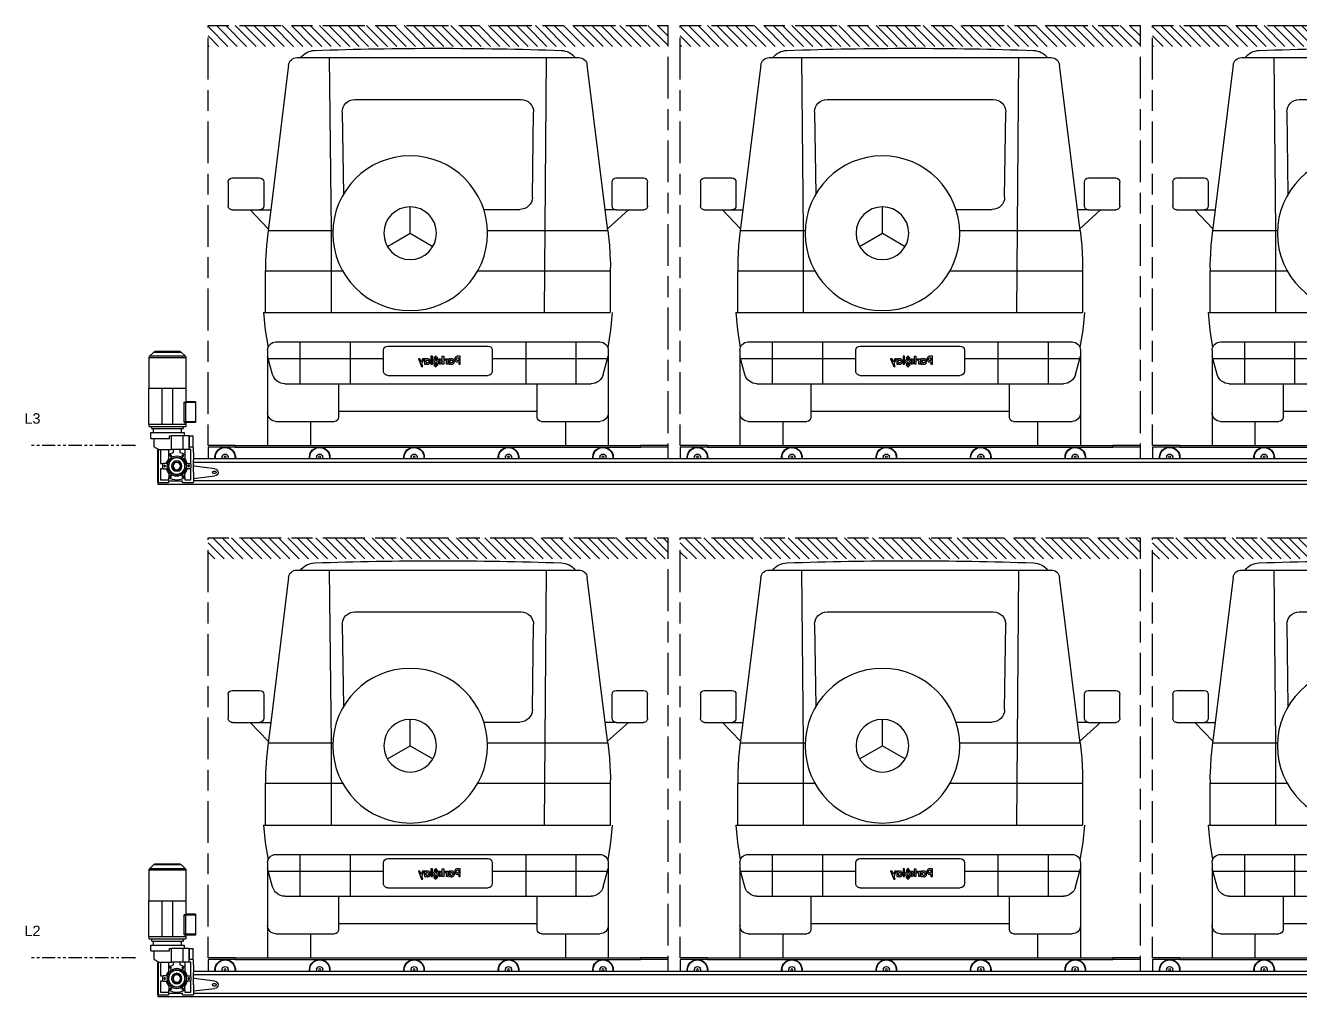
# Model space of a CAD drawing. Header units: millimetres. Extents: x 786 to 13144, y 2321 to 16212.
# Drawn here: x 10394 to 11005, y 15179 to 15643 of the extents above; entities that cross this region are included whole.
import ezdxf
from ezdxf.enums import TextEntityAlignment as Align

# ---------------------------------------------------------------- set-up
doc = ezdxf.new("R2010")
doc.units = ezdxf.units.MM
doc.linetypes.add('Center', pattern=[40, 10, -5, 20, -5])
doc.linetypes.add('PHANTOM', pattern=[12.7, 6.35, -1.27, 1.27, -1.27, 1.27, -1.27])
for name, color, linetype in [('PK24-LABEL', 7, 'Continuous'), ('PK24-LOGO', 7, 'Continuous'), ('PK24E', 7, 'Continuous'), ('PK24E-COMP-CAR', 7, 'Continuous'), ('PK24E-DATA', 7, 'Continuous')]:
    doc.layers.add(name, color=color, linetype=linetype)
for name, color, linetype, true_color in [('PK24E-COMP-CAR_ZONE', 250, 'Center', 0x383e42), ('PK24E-COMP-PALLET', 132, 'Continuous', 0x00b7c8), ('PK24E-HELPER', 253, 'PHANTOM', 0xa1a1a1), ('PK24E-SYS-SHELF', 31, 'Continuous', 0xffcc5a)]:
    doc.layers.add(name, color=color, linetype=linetype, true_color=true_color)
doc.styles.get("Standard").update_dxf_attribs({"font": 'arial.ttf'})

# ---------------------------------------------------------------- blocks, each defined once
blk = doc.blocks.new('LOGO----DECOR-PK24')
at = {"layer": 'PK24-LOGO'}
for p, q in [((-10, 2.13), (-8.71, 2.13)), ((-10, -1.62), (-10, 2.13)), ((-9.29, 1.47), (-9.29, 0.11)), ((-8.76, 1.47), (-9.29, 1.47)), ((-9.29, 0.11), (-8.76, 0.11)), ((-8.61, 1.46), (-8.76, 1.47)), ((-8.76, 0.11), (-8.61, 0.13)), ((-8.71, 2.13), (-8.43, 2.11)), ((-8.48, 1.42), (-8.61, 1.46)), ((-8.61, 0.13), (-8.48, 0.17)), ((-8.36, 1.35), (-8.48, 1.42)), ((-8.48, 0.17), (-8.36, 0.23)), ((-8.43, 2.11), (-8.3, 2.07)), ((-8.26, 1.27), (-8.36, 1.35)), ((-8.36, 0.23), (-8.26, 0.31)), ((-8.3, 2.07), (-8.17, 2.03)), ((-8.19, 1.17), (-8.26, 1.27)), ((-8.26, 0.31), (-8.19, 0.41)), ((-8.13, 1.05), (-8.19, 1.17)), ((-8.19, 0.41), (-8.13, 0.53)), ((-8.17, 2.03), (-7.94, 1.9)), ((-8.09, 0.93), (-8.13, 1.05)), ((-8.13, 0.53), (-8.09, 0.66)), ((-8.08, 0.79), (-8.09, 0.93)), ((-8.09, 0.66), (-8.08, 0.79)), ((-7.94, 1.9), (-7.74, 1.74)), ((-7.74, 1.74), (-7.58, 1.55)), ((-7.58, 0.04), (-7.74, -0.16)), ((-7.58, 1.55), (-7.46, 1.32)), ((-7.46, 0.27), (-7.58, 0.04)), ((-7.46, 1.32), (-7.38, 1.06)), ((-7.38, 0.52), (-7.46, 0.27)), ((-7.38, 1.06), (-7.36, 0.79)), ((-7.36, 0.79), (-7.38, 0.52)), ((-7.19, -0.02), (-7.16, 0.13)), ((-7.16, 0.13), (-7.11, 0.26)), ((-7.11, 0.26), (-6.98, 0.49)), ((-6.98, 0.49), (-6.82, 0.68)), ((-6.82, 0.68), (-6.62, 0.82)), ((-6.62, 0.82), (-6.41, 0.92)), ((-6.42, 0.06), (-6.48, -0.05)), ((-6.33, 0.17), (-6.42, 0.06)), ((-6.41, 0.92), (-6.19, 0.98)), ((-6.23, 0.25), (-6.33, 0.17)), ((-6.11, 0.31), (-6.23, 0.25)), ((-6.19, 0.98), (-5.97, 1)), ((-5.98, 0.35), (-6.11, 0.31)), ((-5.84, 0.36), (-5.98, 0.35)), ((-5.97, 1), (-5.74, 0.98)), ((-5.71, 0.35), (-5.84, 0.36)), ((-5.74, 0.98), (-5.53, 0.92)), ((-5.58, 0.31), (-5.71, 0.35)), ((-5.47, 0.24), (-5.58, 0.31)), ((-5.53, 0.92), (-5.35, 0.82)), ((-5.37, 0.16), (-5.47, 0.24)), ((-5.29, 0.06), (-5.37, 0.16)), ((-5.35, 0.82), (-5.21, 0.7)), ((-5.23, -0.06), (-5.29, 0.06)), ((-5.21, 0.7), (-5.21, 0.95)), ((-5.21, 0.95), (-4.5, 0.95)), ((-4.5, 0.95), (-4.5, -1.62)), ((-3.41, 0.95), (-4.11, 0.95)), ((-4.11, 0.95), (-4.11, -1.62)), ((-3.41, 0.53), (-3.41, 0.95)), ((-3.36, 0.62), (-3.41, 0.53)), ((-3.37, -0.03), (-3.32, 0.06)), ((-3.29, 0.71), (-3.36, 0.62)), ((-3.32, 0.06), (-3.26, 0.13)), ((-3.22, 0.78), (-3.29, 0.71)), ((-3.26, 0.13), (-3.19, 0.19)), ((-3.14, 0.84), (-3.22, 0.78)), ((-3.19, 0.19), (-3.11, 0.23)), ((-3.05, 0.89), (-3.14, 0.84)), ((-3.11, 0.23), (-3.02, 0.26)), ((-2.94, 0.92), (-3.05, 0.89)), ((-3.02, 0.26), (-2.92, 0.27)), ((-2.83, 0.94), (-2.94, 0.92)), ((-2.92, 0.27), (-2.42, 0.27)), ((-2.7, 0.95), (-2.83, 0.94)), ((-2.42, 0.95), (-2.7, 0.95)), ((-2.42, 0.27), (-2.42, 0.95)), ((-1.42, 2.13), (-2.13, 2.13)), ((-2.13, 2.13), (-2.13, -1.62)), ((-1.42, -1.62), (-1.42, 2.13)), ((-0.37, 0.95), (-1.42, -0.33)), ((-0.61, -0.33), (0.44, 0.95)), ((0.44, 0.95), (-0.37, 0.95)), ((0.44, 0.19), (0.36, -0.06)), ((0.56, 0.41), (0.44, 0.19)), ((0.72, 0.61), (0.56, 0.41)), ((0.92, 0.77), (0.72, 0.61)), ((0.77, 1.32), (0.79, 1.37)), ((0.78, 1.26), (0.77, 1.32)), ((0.81, 1.24), (0.78, 1.26)), ((0.79, 1.37), (1.61, 2.19)), ((0.85, 1.23), (0.81, 1.24)), ((0.89, 1.24), (0.85, 1.23)), ((1.07, 1.32), (0.89, 1.24)), ((1.15, 0.9), (0.92, 0.77)), ((1.27, 1.37), (1.07, 1.32)), ((1.07, -0.08), (1.13, 0.03)), ((1.13, 0.03), (1.21, 0.12)), ((1.4, 0.98), (1.15, 0.9)), ((1.21, 0.12), (1.3, 0.2)), ((1.46, 1.41), (1.27, 1.37)), ((1.3, 0.2), (1.41, 0.26)), ((1.67, 1), (1.4, 0.98)), ((1.41, 0.26), (1.54, 0.3)), ((1.67, 1.42), (1.46, 1.41)), ((1.54, 0.3), (1.67, 0.31)), ((1.61, 2.19), (1.67, 2.21)), ((1.67, 2.21), (1.73, 2.19)), ((1.87, 1.41), (1.67, 1.42)), ((1.94, 0.98), (1.67, 1)), ((1.67, 0.31), (1.8, 0.3)), ((1.73, 2.19), (2.54, 1.37)), ((1.8, 0.3), (1.92, 0.26)), ((2.07, 1.37), (1.87, 1.41)), ((1.92, 0.26), (2.03, 0.2)), ((2.19, 0.9), (1.94, 0.98)), ((2.03, 0.2), (2.13, 0.12)), ((2.26, 1.32), (2.07, 1.37)), ((2.13, 0.12), (2.2, 0.03)), ((2.41, 0.77), (2.19, 0.9)), ((2.2, 0.03), (2.26, -0.08)), ((2.45, 1.24), (2.26, 1.32)), ((2.61, 0.61), (2.41, 0.77)), ((2.48, 1.23), (2.45, 1.24)), ((2.52, 1.24), (2.48, 1.23)), ((2.55, 1.26), (2.52, 1.24)), ((2.54, 1.37), (2.57, 1.32)), ((2.57, 1.32), (2.55, 1.26)), ((2.78, 0.41), (2.61, 0.61)), ((2.9, 0.19), (2.78, 0.41)), ((2.98, -0.06), (2.9, 0.19)), ((3.31, 2.13), (4.01, 2.13)), ((3.31, -1.62), (3.31, 2.13)), ((4.01, 2.13), (4.01, -1.62)), ((4.37, -0.02), (4.4, 0.13)), ((4.4, 0.13), (4.45, 0.26)), ((4.45, 0.26), (4.58, 0.49)), ((4.58, 0.49), (4.74, 0.68)), ((4.74, 0.68), (4.93, 0.82)), ((4.93, 0.82), (5.15, 0.92)), ((5.14, 0.06), (5.08, -0.05)), ((5.23, 0.17), (5.14, 0.06)), ((5.15, 0.92), (5.37, 0.98)), ((5.33, 0.25), (5.23, 0.17)), ((5.45, 0.31), (5.33, 0.25)), ((5.37, 0.98), (5.59, 1)), ((5.58, 0.35), (5.45, 0.31)), ((5.72, 0.36), (5.58, 0.35)), ((5.59, 1), (5.82, 0.98)), ((5.85, 0.35), (5.72, 0.36)), ((5.82, 0.98), (6.03, 0.92)), ((5.98, 0.31), (5.85, 0.35)), ((6.09, 0.24), (5.98, 0.31)), ((6.03, 0.92), (6.21, 0.82)), ((6.19, 0.16), (6.09, 0.24)), ((6.27, 0.06), (6.19, 0.16)), ((6.21, 0.82), (6.35, 0.7)), ((6.32, -0.06), (6.27, 0.06)), ((6.35, 0.7), (6.35, 0.95)), ((6.35, 0.95), (7.06, 0.95)), ((7.06, 0.95), (7.06, -1.62)), ((8.33, -1.51), (7.31, 0.95)), ((7.31, 0.95), (8.05, 0.95)), ((8.05, 0.95), (8.68, -0.63)), ((10, 0.95), (8.51, -2.81)), ((8.68, -0.63), (9.27, 0.95)), ((9.27, 0.95), (10, 0.95)), ((-9.29, -1.62), (-10, -1.62)), ((-8.71, -0.55), (-9.29, -0.55)), ((-9.29, -0.55), (-9.29, -1.62)), ((-8.43, -0.52), (-8.71, -0.55)), ((-8.3, -0.49), (-8.43, -0.52)), ((-8.17, -0.44), (-8.3, -0.49)), ((-7.94, -0.32), (-8.17, -0.44)), ((-7.74, -0.16), (-7.94, -0.32)), ((-7.22, -0.33), (-7.21, -0.17)), ((-7.21, -0.5), (-7.22, -0.33)), ((-7.21, -0.17), (-7.19, -0.02)), ((-7.19, -0.65), (-7.21, -0.5)), ((-7.16, -0.79), (-7.19, -0.65)), ((-7.1, -0.92), (-7.16, -0.79)), ((-6.97, -1.15), (-7.1, -0.92)), ((-6.81, -1.34), (-6.97, -1.15)), ((-6.62, -1.48), (-6.81, -1.34)), ((-6.41, -1.59), (-6.62, -1.48)), ((-6.52, -0.18), (-6.53, -0.33)), ((-6.53, -0.33), (-6.52, -0.47)), ((-6.48, -0.05), (-6.52, -0.18)), ((-6.52, -0.47), (-6.48, -0.6)), ((-6.48, -0.6), (-6.42, -0.72)), ((-6.42, -0.72), (-6.33, -0.82)), ((-6.19, -1.65), (-6.41, -1.59)), ((-6.33, -0.82), (-6.23, -0.9)), ((-6.23, -0.9), (-6.11, -0.97)), ((-5.98, -1.67), (-6.19, -1.65)), ((-6.11, -0.97), (-5.98, -1.01)), ((-5.98, -1.01), (-5.84, -1.02)), ((-5.74, -1.65), (-5.98, -1.67)), ((-5.84, -1.02), (-5.71, -1.01)), ((-5.53, -1.57), (-5.74, -1.65)), ((-5.71, -1.01), (-5.58, -0.97)), ((-5.58, -0.97), (-5.47, -0.9)), ((-5.35, -1.47), (-5.53, -1.57)), ((-5.47, -0.9), (-5.37, -0.82)), ((-5.37, -0.82), (-5.29, -0.72)), ((-5.21, -1.33), (-5.35, -1.47)), ((-5.29, -0.72), (-5.23, -0.6)), ((-5.2, -0.19), (-5.23, -0.06)), ((-5.23, -0.6), (-5.2, -0.47)), ((-5.21, -1.62), (-5.21, -1.33)), ((-5.21, -1.33), (-5.21, -1.33)), ((-4.5, -1.62), (-5.21, -1.62)), ((-5.19, -0.33), (-5.2, -0.19)), ((-5.2, -0.47), (-5.19, -0.33)), ((-4.11, -1.62), (-3.41, -1.62)), ((-3.41, -0.21), (-3.4, -0.12)), ((-3.41, -1.62), (-3.41, -0.21)), ((-3.4, -0.12), (-3.37, -0.03)), ((-2.13, -1.62), (-1.42, -1.62)), ((-1.42, -0.33), (-0.37, -1.62)), ((0.44, -1.62), (-0.61, -0.33)), ((-0.37, -1.62), (0.44, -1.62)), ((0.36, -0.06), (0.33, -0.33)), ((0.33, -0.33), (0.36, -0.6)), ((0.36, -0.6), (0.44, -0.85)), ((0.44, -0.85), (0.56, -1.08)), ((0.56, -1.08), (0.72, -1.28)), ((0.72, -1.28), (0.92, -1.44)), ((0.77, -1.98), (0.78, -1.93)), ((0.79, -2.04), (0.77, -1.98)), ((0.78, -1.93), (0.81, -1.9)), ((1.61, -2.85), (0.79, -2.04)), ((0.81, -1.9), (0.85, -1.89)), ((0.85, -1.89), (0.89, -1.9)), ((0.89, -1.9), (1.07, -1.98)), ((0.92, -1.44), (1.15, -1.56)), ((1.02, -0.33), (1.03, -0.2)), ((1.03, -0.46), (1.02, -0.33)), ((1.03, -0.2), (1.07, -0.08)), ((1.07, -0.59), (1.03, -0.46)), ((1.13, -0.7), (1.07, -0.59)), ((1.07, -1.98), (1.27, -2.04)), ((1.21, -0.79), (1.13, -0.7)), ((1.15, -1.56), (1.4, -1.64)), ((1.3, -0.87), (1.21, -0.79)), ((1.27, -2.04), (1.46, -2.07)), ((1.41, -0.93), (1.3, -0.87)), ((1.4, -1.64), (1.67, -1.67)), ((1.54, -0.97), (1.41, -0.93)), ((1.46, -2.07), (1.67, -2.09)), ((1.67, -0.98), (1.54, -0.97)), ((1.67, -2.88), (1.61, -2.85)), ((1.8, -0.97), (1.67, -0.98)), ((1.67, -1.67), (1.94, -1.64)), ((1.67, -2.09), (1.87, -2.07)), ((1.73, -2.85), (1.67, -2.88)), ((2.54, -2.04), (1.73, -2.85)), ((1.92, -0.93), (1.8, -0.97)), ((1.87, -2.07), (2.07, -2.04)), ((2.03, -0.87), (1.92, -0.93)), ((1.94, -1.64), (2.19, -1.56)), ((2.13, -0.79), (2.03, -0.87)), ((2.07, -2.04), (2.26, -1.98)), ((2.2, -0.7), (2.13, -0.79)), ((2.19, -1.56), (2.41, -1.44)), ((2.26, -0.59), (2.2, -0.7)), ((2.26, -0.08), (2.3, -0.2)), ((2.3, -0.46), (2.26, -0.59)), ((2.26, -1.98), (2.45, -1.9)), ((2.3, -0.2), (2.31, -0.33)), ((2.31, -0.33), (2.3, -0.46)), ((2.41, -1.44), (2.61, -1.28)), ((2.45, -1.9), (2.48, -1.89)), ((2.48, -1.89), (2.52, -1.9)), ((2.52, -1.9), (2.55, -1.93)), ((2.57, -1.98), (2.54, -2.04)), ((2.55, -1.93), (2.57, -1.98)), ((2.61, -1.28), (2.78, -1.08)), ((2.78, -1.08), (2.9, -0.85)), ((2.9, -0.85), (2.98, -0.6)), ((3, -0.33), (2.98, -0.06)), ((2.98, -0.6), (3, -0.33)), ((4.01, -1.62), (3.31, -1.62)), ((4.34, -0.17), (4.37, -0.02)), ((4.34, -0.33), (4.34, -0.17)), ((4.34, -0.5), (4.34, -0.33)), ((4.37, -0.65), (4.34, -0.5)), ((4.4, -0.79), (4.37, -0.65)), ((4.46, -0.92), (4.4, -0.79)), ((4.59, -1.15), (4.46, -0.92)), ((4.75, -1.34), (4.59, -1.15)), ((4.94, -1.48), (4.75, -1.34)), ((5.15, -1.59), (4.94, -1.48)), ((5.04, -0.18), (5.03, -0.33)), ((5.03, -0.33), (5.04, -0.47)), ((5.08, -0.05), (5.04, -0.18)), ((5.04, -0.47), (5.08, -0.6)), ((5.08, -0.6), (5.14, -0.72)), ((5.14, -0.72), (5.23, -0.82)), ((5.37, -1.65), (5.15, -1.59)), ((5.23, -0.82), (5.33, -0.9)), ((5.33, -0.9), (5.45, -0.97)), ((5.58, -1.67), (5.37, -1.65)), ((5.45, -0.97), (5.58, -1.01)), ((5.58, -1.01), (5.72, -1.02)), ((5.81, -1.65), (5.58, -1.67)), ((5.72, -1.02), (5.85, -1.01)), ((6.03, -1.57), (5.81, -1.65)), ((5.85, -1.01), (5.98, -0.97)), ((5.98, -0.97), (6.09, -0.9)), ((6.21, -1.47), (6.03, -1.57)), ((6.09, -0.9), (6.19, -0.82)), ((6.19, -0.82), (6.27, -0.72)), ((6.35, -1.33), (6.21, -1.47)), ((6.27, -0.72), (6.32, -0.6)), ((6.36, -0.19), (6.32, -0.06)), ((6.32, -0.6), (6.36, -0.47)), ((6.35, -1.62), (6.35, -1.33)), ((6.35, -1.33), (6.35, -1.33)), ((7.06, -1.62), (6.35, -1.62)), ((6.37, -0.33), (6.36, -0.19)), ((6.36, -0.47), (6.37, -0.33)), ((7.8, -2.81), (8.33, -1.51)), ((8.51, -2.81), (7.8, -2.81))]:
    blk.add_line(p, q, dxfattribs=at)
blk = doc.blocks.new('SUV--ONPALLET-BACK-COMP-PKE24')
at = {"layer": 'PK24E-COMP-CAR'}
for p, q in [((67.5, 185.52), (-67.51, 185.52)), ((-51, 63.5), (-52, 185.52)), ((52, 185.52), (51.14, 102.83)), ((-80.03, 112.64), (-71.48, 182.03)), ((71.47, 182.03), (80.02, 112.64)), ((39.77, 165.52), (-39.77, 165.52)), ((-45.2, 118.75), (-45.77, 159.45)), ((45.77, 159.45), (45.22, 120.18)), ((-100.35, 114.64), (-100.35, 125.98)), ((-85.35, 127.98), (-98.35, 127.98)), ((-83.35, 114.64), (-83.35, 125.98)), ((83.35, 125.98), (83.35, 114.64)), ((98.35, 127.98), (85.35, 127.98)), ((100.35, 125.98), (100.35, 114.64)), ((-85.35, 112.64), (-98.35, 112.64)), ((-81.19, 103.64), (-91.13, 112.64)), ((-85.35, 112.64), (-80.03, 112.64)), ((-81.29, 102.83), (-80.03, 112.64)), ((-21.94, 112.83), (-39.2, 112.83)), ((13.28, 101.5), (13.28, 114.1)), ((80.02, 112.64), (81.28, 102.82)), ((85.35, 112.64), (80.02, 112.64)), ((89.84, 112.64), (81.18, 103.63)), ((98.35, 112.64), (85.35, 112.64)), ((-81.28, 102.83), (-82.09, 95.66)), ((-23.7, 102.83), (-81.29, 102.83)), ((13.28, 101.5), (2.37, 95.2)), ((24.19, 95.2), (13.28, 101.5)), ((81.28, 102.83), (50.26, 102.83)), ((51, 63.5), (51, 102.83)), ((81.28, 102.83), (82.09, 95.66)), ((-82.09, 95.66), (-82.5, 88.46)), ((82.09, 95.66), (82.5, 88.46)), ((-82.52, 87.48), (-82.53, 86.5)), ((-82.53, 86.5), (-82.52, 85.52)), ((-82.5, 88.46), (-82.52, 87.48)), ((-82.52, 85.52), (-82.5, 84.53)), ((82.5, 88.46), (82.53, 87.48)), ((82.52, 85.52), (82.5, 84.53)), ((82.54, 86.5), (82.52, 85.52)), ((82.53, 87.48), (82.54, 86.5)), ((-82.5, 84.53), (-82.49, 84.03)), ((-82.49, 84.03), (-82.5, 83.53)), ((-82.5, 83.53), (-82.5, 63.5)), ((-19.07, 83.53), (-82.5, 83.53)), ((82.24, 83.53), (45.63, 83.53)), ((82.5, 84.53), (82.5, 84.03)), ((82.5, 84.03), (82.5, 83.53)), ((82.5, 63.5), (82.5, 83.53)), ((-83.46, 63.5), (-82.66, 55.12)), ((83.46, 63.5), (-82.5, 63.5)), ((83.46, 63.5), (82.67, 55.12)), ((-82.66, 55.12), (-81.27, 46.82)), ((82.67, 55.12), (81.28, 46.82)), ((77.5, 49.5), (-77.5, 49.5)), ((-66, 49.5), (-66, 29.5)), ((-42, 49.5), (-42, 29.5)), ((42, 49.5), (42, 29.5)), ((66, 49.5), (66, 29.5)), ((-81.5, 45.5), (-81.5, 0)), ((-26, 45.5), (-26, 35.5)), ((24, 47.5), (-24, 47.5)), ((26, 35.5), (26, 45.5)), ((81.5, 45.5), (81.5, 0)), ((-79.08, 33.91), (-81.5, 42.69)), ((-47.4, 41.5), (-81.5, 41.5)), ((-26, 41.5), (-73.62, 41.5)), ((81.5, 41.5), (26, 41.5)), ((79.09, 33.91), (81.5, 42.69)), ((24, 33.5), (-24, 33.5)), ((73.3, 29.5), (-73.3, 29.5)), ((-47.5, 13.5), (-47.5, 29.5)), ((47.5, 29.5), (47.5, 13.5)), ((47.5, 16.4), (-47.5, 16.4)), ((-49.5, 11.5), (-77.5, 11.5)), ((-61, 11.5), (-61, 0)), ((77.5, 11.5), (49.5, 11.5)), ((61, 11.5), (61, 0))]:
    blk.add_line(p, q, dxfattribs=at)
for radius in [37, 12.6]:
    blk.add_circle((13.28, 101.5), radius, dxfattribs=at)
for centre, radius, start, end in [((0, -1503.5), 1693.5, 88.00462, 91.99542), ((-67.51, 181.52), 4, 90.0004, 172.66087), ((-58.65, 179.94), 9.04, 91.99542, 141.82959), ((58.65, 179.94), 9.04, 38.17041, 88.00462), ((67.5, 181.52), 4, 7.33921, 90.00024), ((-39.77, 159.52), 6, 90.00013, 180.71888), ((39.77, 159.52), 6, 359.28112, 90.00024), ((-98.35, 125.98), 2, 90.00002, 179.99996), ((-85.35, 125.98), 2, 0.00004, 90.00002), ((85.35, 125.98), 2, 90.00002, 180), ((98.35, 125.98), 2, 0.00004, 90.00002), ((-39.2, 118.83), 6, 180.71888, 269.99998), ((-98.35, 114.64), 2, 179.99996, 269.99998), ((-85.35, 114.64), 2, 269.99998, 359.99996), ((85.35, 114.64), 2, 180, 269.99998), ((98.35, 114.64), 2, 270, 0.00004), ((-77.5, 45.5), 4, 90.00002, 180), ((77.5, 45.5), 4, 0.00004, 90.00002), ((-24, 45.5), 2, 90.00002, 180), ((24, 45.5), 2, 0.00004, 90.00002), ((-73.3, 35.5), 6, 195.37622, 269.99987), ((-24, 35.5), 2, 180, 269.99998), ((24, 35.5), 2, 270, 0.00004), ((73.3, 35.5), 6, 269.99971, 344.62368), ((-77.5, 15.5), 4, 180, 269.99998), ((-49.5, 13.5), 2, 269.99998, 359.99996), ((49.5, 13.5), 2, 180, 269.99998), ((77.5, 15.5), 4, 270, 0.00004)]:
    blk.add_arc(centre, radius, start, end, dxfattribs=at)
at = {"linetype": 'Continuous'}
blk.add_blockref('LOGO----DECOR-PK24', (-0.66, 40.48), dxfattribs=at)
blk = doc.blocks.new('*U53')
at = {"layer": 'PK24E-COMP-CAR_ZONE'}
h = blk.add_hatch(dxfattribs=at)
h.set_pattern_fill('ANSI31', color=256)
h.set_pattern_definition([(45, (-13818.072, -11083.8307), (-2.24506403, 2.24506403), [])])
h.paths.add_polyline_path([(566, 200.9), (346, 200.9), (346, 190.9), (566, 190.9)])
h = blk.add_hatch(dxfattribs=at)
h.set_pattern_fill('ANSI31', color=256)
h.set_pattern_definition([(45, (-13592.072, -11083.8307), (-2.24506403, 2.24506403), [])])
h.paths.add_polyline_path([(792, 200.9), (572, 200.9), (572, 190.9), (792, 190.9)])
h = blk.add_hatch(dxfattribs=at)
h.set_pattern_fill('ANSI31', color=256)
h.set_pattern_definition([(45, (-13366.072, -11083.8307), (-2.24506403, 2.24506403), [])])
h.paths.add_polyline_path([(1018, 200.9), (798, 200.9), (798, 190.9), (1018, 190.9)])
for points in [[(566, 0), (566, 200.9), (346, 200.9), (346, 0)], [(792, 0), (792, 200.9), (572, 200.9), (572, 0)], [(1018, 0), (1018, 200.9), (798, 200.9), (798, 0)]]:
    blk.add_lwpolyline(points, dxfattribs=at)
at = {"layer": 'PK24E-COMP-PALLET'}
for p, q in [((552.99, 0), (359.01, 0)), ((552.99, 0), (552.99, -0.8)), ((552.99, 0), (566, 0)), ((572, 0), (585.01, 0)), ((572, 0), (572, -0.8)), ((585.01, -0.8), (585.01, 0)), ((778.99, 0), (585.01, 0)), ((778.99, 0), (778.99, -0.8)), ((778.99, 0), (792, 0)), ((798, 0), (811.01, 0)), ((798, 0), (798, -0.8)), ((811.01, -0.8), (811.01, 0)), ((1004.99, 0), (811.01, 0)), ((1004.99, 0), (1004.99, -0.8)), ((1004.99, 0), (1018, 0)), ((552.99, -0.8), (359.01, -0.8)), ((552.99, -0.8), (566, -0.8)), ((566, -0.8), (566, -6.5)), ((572, -0.8), (585.01, -0.8)), ((572, -0.8), (572, -6.5)), ((778.99, -0.8), (585.01, -0.8)), ((778.99, -0.8), (792, -0.8)), ((792, -0.8), (792, -6.5)), ((798, -0.8), (811.01, -0.8)), ((798, -0.8), (798, -6.5)), ((1004.99, -0.8), (811.01, -0.8)), ((1004.99, -0.8), (1018, -0.8)), ((1018, -0.8), (1018, -6.5))]:
    blk.add_line(p, q, dxfattribs=at)
at = {"layer": 'PK24E-HELPER'}
blk.add_line((1053, 0), (1103, 0), dxfattribs=at)
blk.add_point((1053, 0), dxfattribs=at)
at = {"layer": 'PK24E-SYS-SHELF'}
for p, q in [((1030.86, 44.62), (1028.86, 42.62)), ((1037.43, 44.62), (1030.86, 44.62)), ((1031.42, 44.85), (1043.44, 44.85)), ((1044, 44.62), (1037.43, 44.62)), ((1046, 42.62), (1044, 44.62)), ((1028.63, 42.06), (1028.63, 38.16)), ((1037.43, 42.06), (1028.63, 42.06)), ((1028.63, 37.68), (1028.63, 27.35)), ((1028.86, 42.62), (1037.43, 42.62)), ((1037.43, 42.62), (1046, 42.62)), ((1046.23, 42.06), (1037.43, 42.06)), ((1046.23, 27.35), (1046.23, 42.06)), ((1034.9, 27.35), (1028.46, 27.35)), ((1028.46, 20.83), (1028.46, 27.35)), ((1039.96, 27.35), (1034.9, 27.35)), ((1034.9, 10.2), (1034.9, 27.35)), ((1046.28, 27.35), (1039.96, 27.35)), ((1039.96, 10.2), (1039.96, 27.35)), ((1046.28, 10.2), (1046.28, 27.35)), ((1024.08, 20.83), (1024.08, 20.47)), ((1024.08, 20.83), (1028.73, 20.83)), ((1024.08, 20.47), (1024.08, 11.28)), ((1024.08, 20.47), (1028.73, 20.47)), ((1028.73, 20.83), (1028.73, 20.47)), ((1029.37, 20.77), (1028.73, 20.75)), ((1028.73, 20.47), (1028.73, 11.28)), ((1029.55, 20.46), (1028.73, 20.45)), ((1029.55, 20.46), (1029.55, 11.29)), ((1024.08, 11.28), (1024.08, 10.92)), ((1024.08, 11.28), (1028.73, 11.28)), ((1024.08, 10.92), (1028.73, 10.92)), ((1028.46, 10.2), (1028.46, 10.92)), ((1034.9, 10.2), (1028.46, 10.2)), ((1028.63, 10.2), (1028.63, 9.1)), ((1046.23, 9.1), (1028.63, 9.1)), ((1029.55, 11.29), (1028.73, 11.3)), ((1028.73, 11.28), (1028.73, 10.92)), ((1029.37, 10.98), (1028.73, 11)), ((1029.96, 9.1), (1029.96, 8)), ((1044.9, 8), (1029.96, 8)), ((1030.81, 8), (1030.81, 6.1)), ((1039.96, 10.2), (1034.9, 10.2)), ((1046.28, 10.2), (1039.96, 10.2)), ((1044.05, 6.1), (1044.05, 8)), ((1044.9, 8), (1044.9, 9.1)), ((1046.23, 9.1), (1046.23, 10.2)), ((1026.98, 4.5), (1025.18, 4.5)), ((1025.18, -0.7), (1025.18, 4.5)), ((1026.98, -2), (1026.98, 4.5)), ((1026.98, 4.5), (1030.11, 4.5)), ((1026.98, 4.5), (1026.98, -0.7)), ((1029.43, 6.1), (1029.43, 4.5)), ((1045.43, 6.1), (1029.43, 6.1)), ((1030.11, 4.5), (1035.48, 4.5)), ((1030.11, 4.5), (1030.11, -2)), ((1035.48, -2), (1035.48, 4.5)), ((1036.52, 4.5), (1035.48, 4.5)), ((1036.52, 3.3), (1036.52, 4.5)), ((1045.43, 3.3), (1036.52, 3.3)), ((1043.98, 3.3), (1043.98, -0.6)), ((1045.43, 3.3), (1045.43, 6.1)), ((510.87, -6.5), (511.14, -5.35)), ((514.06, -5.35), (514.33, -6.5)), ((556.07, -6.5), (556.34, -5.35)), ((559.26, -5.35), (559.53, -6.5)), ((601.27, -6.5), (601.54, -5.35)), ((604.46, -5.35), (604.73, -6.5)), ((646.47, -6.5), (646.74, -5.35)), ((649.66, -5.35), (649.93, -6.5)), ((691.67, -6.5), (691.94, -5.35)), ((694.86, -5.35), (695.13, -6.5)), ((736.87, -6.5), (737.14, -5.35)), ((740.06, -5.35), (740.33, -6.5)), ((782.07, -6.5), (782.34, -5.35)), ((785.26, -5.35), (785.53, -6.5)), ((827.27, -6.5), (827.54, -5.35)), ((830.46, -5.35), (830.73, -6.5)), ((872.47, -6.5), (872.74, -5.35)), ((875.66, -5.35), (875.93, -6.5)), ((917.67, -6.5), (917.94, -5.35)), ((920.86, -5.35), (921.13, -6.5)), ((962.87, -6.5), (963.14, -5.35)), ((966.06, -5.35), (966.33, -6.5)), ((1008.07, -6.5), (1008.34, -5.35)), ((1011.26, -5.35), (1011.53, -6.5)), ((1024.98, -3.4), (1024.98, -6.9)), ((1025.18, -3.4), (1024.98, -3.4)), ((1025.48, -0.7), (1025.18, -1)), ((1026.98, -0.7), (1025.18, -0.7)), ((1025.18, -1), (1025.18, -0.7)), ((1025.18, -1), (1025.18, -3.4)), ((1026.18, -2), (1026.98, -2)), ((1026.18, -8.6), (1026.18, -2)), ((1026.98, -2), (1030.11, -2)), ((1029.18, -2), (1029.18, -4.38)), ((1029.18, -4.38), (1029.18, -6.5)), ((1030.11, -2), (1035.48, -2)), ((1031.48, -2), (1031.48, -3.37)), ((1034.48, -3.37), (1034.48, -2)), ((1041.57, -2), (1035.48, -2)), ((1036.78, -4.38), (1036.78, -2)), ((1036.78, -6.5), (1036.78, -4.38)), ((1040.78, -2), (1040.78, -8.6)), ((1041.57, -2), (1041.78, -2)), ((1041.78, -17.8), (1041.78, -2)), ((1041.78, -2), (1041.98, -2)), ((1041.98, -17.6), (1041.98, -2)), ((120.5, -6.5), (1024.98, -6.5)), ((1025.18, -8), (120.5, -8)), ((1014.76, -11.16), (1024.72, -9.88)), ((1024.98, -6.9), (1025.18, -7.1)), ((1025.18, -7.1), (1025.18, -12.7)), ((1026.18, -8.6), (1026.41, -8.6)), ((1026.18, -11.2), (1026.41, -11.2)), ((1026.18, -16.5), (1026.18, -11.2)), ((1028.05, -8.6), (1026.41, -8.6)), ((1026.41, -11.2), (1028.05, -11.2)), ((1037.91, -8.6), (1039.55, -8.6)), ((1039.55, -11.2), (1037.91, -11.2)), ((1040.78, -8.6), (1039.55, -8.6)), ((1039.55, -11.2), (1040.78, -11.2)), ((1040.78, -11.2), (1040.78, -16.5)), ((120.5, -17), (1024.98, -17)), ((1015.28, -12.29), (1014.68, -12.29)), ((1014.68, -13.51), (1015.28, -13.51)), ((1024.98, -15.79), (1014.78, -14.64)), ((1025.18, -12.7), (1024.98, -12.9)), ((1024.98, -12.9), (1024.98, -17.6)), ((1024.98, -17.6), (1025.28, -17.9)), ((1025.28, -17.9), (1029.98, -17.9)), ((1029.18, -16.5), (1026.18, -16.5)), ((1029.18, -15.42), (1029.18, -13.3)), ((1029.18, -15.42), (1029.18, -16.5)), ((1029.98, -17.9), (1030.18, -17.7)), ((1030.18, -17.1), (1036.98, -17.1)), ((1030.18, -17.7), (1030.18, -17.1)), ((1036.78, -13.3), (1036.78, -15.42)), ((1036.78, -16.5), (1036.78, -15.42)), ((1040.78, -16.5), (1036.78, -16.5)), ((1036.98, -17.1), (1036.98, -17.7)), ((1036.98, -17.7), (1037.18, -17.9)), ((1037.18, -17.9), (1041.68, -17.9)), ((1041.68, -17.9), (1041.78, -17.8)), ((1041.78, -17.8), (1041.98, -17.6)), ((1041.98, -17.6), (1041.98, -18.5)), ((1041.98, -18.5), (120.5, -18.5))]:
    blk.add_line(p, q, dxfattribs=at)
at = {"layer": 'PK24E-SYS-SHELF', "flags": 128}
for points in [[(1041.98, -2), (1042.43, -1.69), (1042.86, -1.39), (1043.26, -1.11), (1043.63, -0.84), (1043.98, -0.6)], [(1024.72, -9.88), (1024.98, -9.83), (1025.18, -9.77)]]:
    blk.add_lwpolyline(points, dxfattribs=at)
at = {"layer": 'PK24E-SYS-SHELF'}
for centre, radius in [((512.6, -5.7), 0.5), ((557.8, -5.7), 0.5), ((603, -5.7), 0.5), ((648.2, -5.7), 0.5), ((693.4, -5.7), 0.5), ((738.6, -5.7), 0.5), ((783.8, -5.7), 0.5), ((829, -5.7), 0.5), ((874.2, -5.7), 0.5), ((919.4, -5.7), 0.5), ((964.6, -5.7), 0.5), ((1009.8, -5.7), 0.5), ((1032.98, -9.9), 4.75), ((1032.98, -9.9), 4.1), ((1032.98, -9.9), 4), ((1032.98, -9.9), 3.9), ((1030.11, -4.92), 0.4), ((1035.86, -4.92), 0.4), ((1027.23, -9.9), 0.4), ((1032.98, -9.9), 2.5), ((1032.98, -9.9), 2.3), ((1032.98, -9.9), 1.75), ((1038.73, -9.9), 0.4), ((1030.11, -14.88), 0.4), ((1035.86, -14.88), 0.4)]:
    blk.add_circle(centre, radius, dxfattribs=at)
for centre, radius, start, end in [((1031.42, 44.05), 0.8, 90, 135), ((1043.44, 44.05), 0.8, 45, 90), ((1029.43, 42.06), 0.8, 135, 180), ((1045.43, 42.06), 0.8, 0, 45), ((512.6, -5.7), 4.9, 168.36889, 189.39648), ((512.6, -5.7), 4.9, 350.60352, 168.36889), ((512.6, -5.7), 4.7, 168.36889, 189.80019), ((512.6, -5.7), 4.7, 350.19981, 168.36889), ((512.6, -5.7), 1.5, 13.46341, 166.53659), ((557.8, -5.7), 4.9, 168.36889, 189.39648), ((557.8, -5.7), 4.9, 350.60352, 168.36889), ((557.8, -5.7), 4.7, 168.36889, 189.80019), ((557.8, -5.7), 4.7, 350.19981, 168.36889), ((557.8, -5.7), 1.5, 13.46341, 166.53659), ((603, -5.7), 4.9, 168.36889, 189.39648), ((603, -5.7), 4.9, 350.60352, 168.36889), ((603, -5.7), 4.7, 168.36889, 189.80019), ((603, -5.7), 4.7, 350.19981, 168.36889), ((603, -5.7), 1.5, 13.46341, 166.53659), ((648.2, -5.7), 4.9, 168.36889, 189.39648), ((648.2, -5.7), 4.9, 350.60352, 168.36889), ((648.2, -5.7), 4.7, 168.36889, 189.80019), ((648.2, -5.7), 4.7, 350.19981, 168.36889), ((648.2, -5.7), 1.5, 13.46341, 166.53659), ((693.4, -5.7), 4.9, 168.36889, 189.39648), ((693.4, -5.7), 4.9, 350.60352, 168.36889), ((693.4, -5.7), 4.7, 168.36889, 189.80019), ((693.4, -5.7), 4.7, 350.19981, 168.36889), ((693.4, -5.7), 1.5, 13.46341, 166.53659), ((738.6, -5.7), 4.9, 168.36889, 189.39648), ((738.6, -5.7), 4.9, 350.60352, 168.36889), ((738.6, -5.7), 4.7, 168.36889, 189.80019), ((738.6, -5.7), 4.7, 350.19981, 168.36889), ((738.6, -5.7), 1.5, 13.46341, 166.53659), ((783.8, -5.7), 4.9, 168.36889, 189.39648), ((783.8, -5.7), 4.9, 350.60352, 168.36889), ((783.8, -5.7), 4.7, 168.36889, 189.80019), ((783.8, -5.7), 4.7, 350.19981, 168.36889), ((783.8, -5.7), 1.5, 13.46341, 166.53659), ((829, -5.7), 4.9, 168.36889, 189.39648), ((829, -5.7), 4.9, 350.60352, 168.36889), ((829, -5.7), 4.7, 168.36889, 189.80019), ((829, -5.7), 4.7, 350.19981, 168.36889), ((829, -5.7), 1.5, 13.46341, 166.53659), ((874.2, -5.7), 4.9, 168.36889, 189.39648), ((874.2, -5.7), 4.9, 350.60352, 168.36889), ((874.2, -5.7), 4.7, 168.36889, 189.80019), ((874.2, -5.7), 4.7, 350.19981, 168.36889), ((874.2, -5.7), 1.5, 13.46341, 166.53659), ((919.4, -5.7), 4.9, 168.36889, 189.39648), ((919.4, -5.7), 4.9, 350.60352, 168.36889), ((919.4, -5.7), 4.7, 168.36889, 189.80019), ((919.4, -5.7), 4.7, 350.19981, 168.36889), ((919.4, -5.7), 1.5, 13.46341, 166.53659), ((964.6, -5.7), 4.9, 168.36889, 189.39648), ((964.6, -5.7), 4.9, 350.60352, 168.36889), ((964.6, -5.7), 4.7, 168.36889, 189.80019), ((964.6, -5.7), 4.7, 350.19981, 168.36889), ((964.6, -5.7), 1.5, 13.46341, 166.53659), ((1009.8, -5.7), 4.9, 168.36889, 189.39648), ((1009.8, -5.7), 4.9, 350.60352, 168.36889), ((1009.8, -5.7), 4.7, 168.36889, 189.80019), ((1009.8, -5.7), 4.7, 350.19981, 168.36889), ((1009.8, -5.7), 1.5, 13.46341, 166.53659), ((1032.98, -9.9), 6.7, 102.93706, 124.55271), ((1032.98, -9.9), 6.7, 55.44729, 77.06294), ((1014.98, -12.9), 1.75, 97.32677, 263.55999), ((1026.48, -9.9), 1.55, 147.00411, 177.9348), ((1032.98, -9.9), 6.7, 168.81194, 191.18806), ((1032.98, -9.9), 5.1, 138.16752, 165.23222), ((1032.98, -9.9), 5.1, 194.76778, 221.83248), ((1032.98, -9.9), 5.1, 14.76778, 41.83248), ((1032.98, -9.9), 5.1, 318.16752, 345.23222), ((1032.98, -9.9), 6.7, 348.81194, 11.18806), ((1014.68, -12.9), 0.61, 90, 270), ((1015.28, -12.9), 0.61, 270, 90), ((1032.98, -9.9), 6.7, 235.44729, 304.55271)]:
    blk.add_arc(centre, radius, start, end, dxfattribs=at)
for centre, major_axis, start_param, end_param in [((1037.43, 25.65), (6.62, 6.74), 2.882142, 2.921612), ((1037.43, 6.1), (-6.62, 6.74), 0.21998, 0.259451)]:
    blk.add_ellipse(centre, major_axis=major_axis, ratio=0.963647, start_param=start_param, end_param=end_param, dxfattribs=at)
blk.add_open_spline([(1028.63, 38.16), (1028.63, 38.15), (1028.63, 38.15), (1028.63, 38.11), (1028.63, 38.05), (1028.63, 37.97), (1028.63, 37.89), (1028.63, 37.81), (1028.63, 37.74), (1028.63, 37.69), (1028.63, 37.67), (1028.63, 37.68), (1028.63, 37.68)], degree=3, knots=[0, 0, 0, 0, 0.106429, 0.212827, 0.319695, 0.427386, 0.535619, 0.643874, 0.751735, 0.859119, 0.966135, 1, 1, 1, 1], dxfattribs=at)
at = {"layer": 'PK24E'}
for p in [(456, 0), (682, 0), (908, 0)]:
    blk.add_blockref('SUV--ONPALLET-BACK-COMP-PKE24', p, dxfattribs=at)
at = {"layer": 'PK24-LABEL'}
blk.add_attdef('LEVEL_ID', text='', height=5, dxfattribs=at).set_placement((1102.57, 10.38), align=Align.CENTER)
at = {"layer": 'PK24E-DATA'}
for tag, p in [('COMP_TYPE', (170.5, 13.5)), ('GROUND_ID', (170.5, 3.5))]:
    blk.add_attdef(tag, p, '', height=5, dxfattribs=at)

msp = doc.modelspace()

# ---------------------------------------------------------------- block references
ref = msp.add_blockref('*U53', (11499.85, 15442.58), dxfattribs=dict(xscale=-1))
ref.add_attrib('LEVEL_ID', 'L3', dxfattribs={"layer": 'PK24-LABEL', "height": 5}).set_placement((10397.8, 15452.96), align=Align.CENTER)
ref = msp.add_blockref('*U53', (11499.85, 15197.38), dxfattribs=dict(xscale=-1))
ref.add_attrib('LEVEL_ID', 'L2', dxfattribs={"layer": 'PK24-LABEL', "height": 5}).set_placement((10397.8, 15207.76), align=Align.CENTER)

doc.saveas('drawing.dxf')
